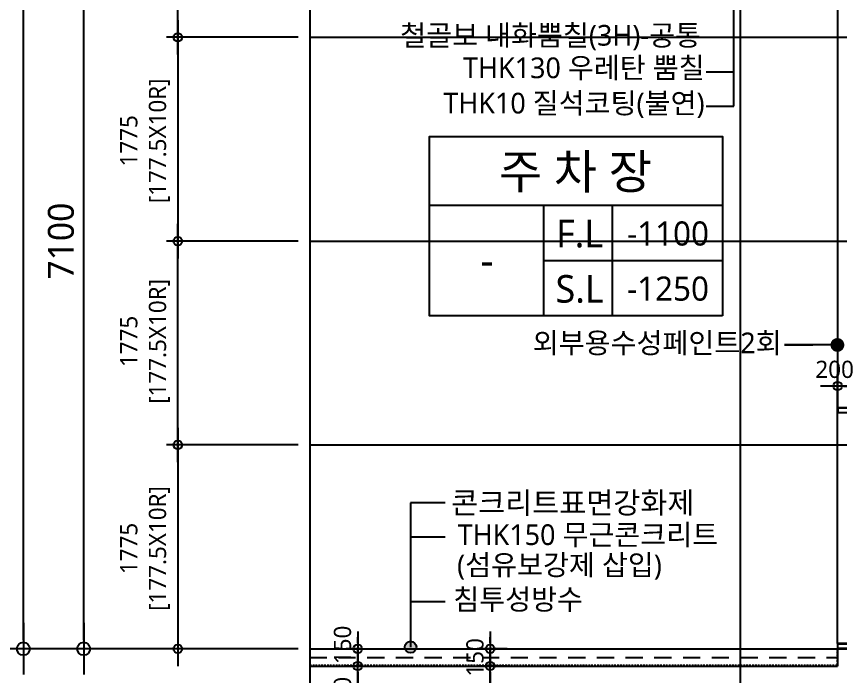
# Model space of a CAD drawing. Header units: millimetres. Extents: x -27104 to 125781, y -3376 to 46996.
# Drawn here: x 68308 to 75482, y 5056 to 10804 of the extents above; entities that cross this region are included whole.
import ezdxf
from ezdxf.enums import TextEntityAlignment as Align

# ---------------------------------------------------------------- set-up
doc = ezdxf.new("R2010")
doc.units = ezdxf.units.MM
doc.header["$LTSCALE"] = 100
doc.header["$MEASUREMENT"] = 0
doc.header["$PDSIZE"] = -10
doc.linetypes.add('CEN', pattern=[62, 60, -1, 0, -1])
doc.linetypes.add('HID', pattern=[2.5, 1.5, -1])
doc.layers.get('0').update_dxf_attribs({"linetype": 'CONTINUOUS'})
doc.layers.get('Defpoints').update_dxf_attribs({"color": 171, "linetype": 'CONTINUOUS'})
for name, color, linetype in [('CEN(ST)', 1, 'CEN'), ('CON', 2, 'CONTINUOUS'), ('DOOR', 4, 'CONTINUOUS'), ('FIN', 8, 'CONTINUOUS'), ('HAT-252', 252, 'CONTINUOUS'), ('LED', 7, 'CONTINUOUS'), ('NDIM', 7, 'CONTINUOUS'), ('SYM', 7, 'CONTINUOUS'), ('TEXT(MIN)', 7, 'CONTINUOUS'), ('TEXT(노트)', 7, 'CONTINUOUS'), ('TEXT(실명)', 3, 'CONTINUOUS'), ('TEXT-기입', 6, 'CONTINUOUS'), ('TITLE', 7, 'CONTINUOUS'), ('wire-meshes', 1, 'CONTINUOUS')]:
    doc.layers.add(name, color=color, linetype=linetype)
doc.styles.add('CGS', font='cgse', dxfattribs={"bigfont": 'cgs'})
doc.styles.add('나눔바른고딕', font='NanumBarunGothic.ttf')
doc.dimstyles.new('NDIM 1200', dxfattribs={"dimscale": 75, "dimtxt": 3, "dimasz": 1, "dimexe": 2, "dimexo": 2, "dimgap": 1, "dimtad": 1, "dimdec": 0, "dimdsep": 46, "dimtxsty": 'CGS', "dimblk": 'DOT0', "dimcen": 1, "dimdle": 8, "dimclrd": 256, "dimclre": 256, "dimclrt": 256, "dimadec": 0, "dimazin": 0, "dimtfac": 1, "dimtdec": 0, "dimtix": 1, "dimtmove": 2, "dimatfit": 3, "dimldrblk": 'DOT0', "dimfxl": 1, "dimtolj": 1, "dimtzin": 0, "dimlwd": -1, "dimlwe": -1, "dimarcsym": 0})

# ---------------------------------------------------------------- blocks, each defined once
blk = doc.blocks.new('A$C46BA2E0B')
at = {"layer": 'DOOR'}
for p, q in [((0, 45), (0, 2055)), ((106, 2055), (106, 45)), ((150, 2070), (150, 30))]:
    blk.add_line(p, q, dxfattribs=at)
for points in [[(0, 2100), (16.5, 2100), (16.5, 2098.4), (1.6, 2098.4), (1.6, 2056.6), (104.4, 2056.6), (104.4, 2071.6), (148.4, 2071.6), (148.4, 2098.4), (133.5, 2098.4), (133.5, 2100), (150, 2100), (150, 2070), (106, 2070), (106, 2055), (0, 2055)], [(140.45, 2098.4), (140.45, 2096.8), (9.55, 2096.8), (9.55, 2098.4)], [(0, 0), (16.5, 0), (16.5, 1.6), (1.6, 1.6), (1.6, 43.4), (104.4, 43.4), (104.4, 28.4), (148.4, 28.4), (148.4, 1.6), (133.5, 1.6), (133.5, 0), (150, 0), (150, 30), (106, 30), (106, 45), (0, 45)], [(140.45, 1.6), (140.45, 3.2), (9.55, 3.2), (9.55, 1.6)]]:
    blk.add_lwpolyline(points, close=True, dxfattribs=at)
blk = doc.blocks.new('A$C51E23882')
at = {"layer": 'TITLE'}
blk.add_lwpolyline([(8500, 0), (0, 0), (0, 5200), (8500, 5200)], close=True, dxfattribs=at)
for points in [[(8500, 3200), (0, 3200)], [(3300, 3200), (3300, 0)], [(5300, 3200), (5300, 0)], [(3300, 1600), (8500, 1600)]]:
    blk.add_lwpolyline(points, dxfattribs=at)
at = {"layer": 'TITLE', "style": '나눔바른고딕'}
for s, p in [('F.L', (4352, 2378)), ('S.L', (4352, 778))]:
    blk.add_text(s, height=800, dxfattribs=at).set_placement(p, align=Align.MIDDLE)
blk = doc.blocks.new('DOT0')
blk.add_line((-3, 0), (3, 0))
at = {"color": 6}
blk.add_circle((0, 0), 0.75, dxfattribs=at)
blk = doc.blocks.new('*D188')
at = {"layer": 'Defpoints', "color": 0, "ltscale": 0.4, "transparency": 16777216}
for p in [(68367.8, 17897.9), (70860.6, 17897.9), (70860.6, 5297.9)]:
    blk.add_point(p, dxfattribs=at)
at = {"layer": 'NDIM', "ltscale": 0.4, "transparency": 16777216}
for p, q in [((70710.6, 17897.9), (68217.8, 17897.9)), ((68367.8, 5372.9), (68367.8, 17822.9)), ((70710.6, 5297.9), (68217.8, 5297.9))]:
    blk.add_line(p, q, dxfattribs=at)
at = {"layer": 'NDIM', "ltscale": 0.4, "transparency": 16777216, "xscale": 75, "yscale": 75, "zscale": 75}
for p, rotation in [((68367.8, 17897.9), 90), ((68367.8, 5297.9), 270)]:
    blk.add_blockref('DOT0', p, dxfattribs=dict(at, rotation=rotation))
at = {"layer": 'NDIM', "ltscale": 0.4, "transparency": 16777216, "insert": (68170.4, 11597.9), "char_height": 225, "attachment_point": 5, "rotation": 90, "style": '나눔바른고딕'}
blk.add_mtext('\\A1;12600', dxfattribs=at)
blk = doc.blocks.new('*D189')
at = {"layer": 'Defpoints', "color": 0, "ltscale": 0.4, "transparency": 16777216}
for p in [(68892.8, 12397.9), (70860.6, 12397.9), (70860.6, 5297.9)]:
    blk.add_point(p, dxfattribs=at)
at = {"layer": 'NDIM', "ltscale": 0.4, "transparency": 16777216}
for p, q in [((70710.6, 12397.9), (68742.8, 12397.9)), ((68892.8, 5372.9), (68892.8, 12322.9)), ((70710.6, 5297.9), (68742.8, 5297.9))]:
    blk.add_line(p, q, dxfattribs=at)
at = {"layer": 'NDIM', "ltscale": 0.4, "transparency": 16777216, "xscale": 75, "yscale": 75, "zscale": 75}
for p, rotation in [((68892.8, 12397.9), 90), ((68892.8, 5297.9), 270)]:
    blk.add_blockref('DOT0', p, dxfattribs=dict(at, rotation=rotation))
at = {"layer": 'NDIM', "ltscale": 0.4, "transparency": 16777216, "insert": (68695.6, 8847.9), "char_height": 225, "attachment_point": 5, "rotation": 90, "style": '나눔바른고딕'}
blk.add_mtext('\\A1;7100', dxfattribs=at)
blk = doc.blocks.new('*D195')
at = {"layer": 'Defpoints', "color": 0, "ltscale": 0.4, "transparency": 16777216}
for p in [(69713, 12397.9), (70860.6, 12397.9), (70860.6, 10622.9)]:
    blk.add_point(p, dxfattribs=at)
at = {"layer": 'NDIM', "ltscale": 0.4, "transparency": 16777216}
for p, q in [((70760.6, 12397.9), (69613, 12397.9)), ((69713, 10672.9), (69713, 12347.9)), ((70760.6, 10622.9), (69613, 10622.9))]:
    blk.add_line(p, q, dxfattribs=at)
at = {"layer": 'NDIM', "ltscale": 0.4, "transparency": 16777216, "xscale": 50, "yscale": 50, "zscale": 50}
for p, rotation in [((69713, 12397.9), 90), ((69713, 10622.9), 270)]:
    blk.add_blockref('DOT0', p, dxfattribs=dict(at, rotation=rotation))
at = {"layer": 'NDIM', "ltscale": 0.4, "transparency": 16777216, "insert": (69426.8, 11524.4), "char_height": 150, "attachment_point": 5, "rotation": 90, "style": '나눔바른고딕'}
blk.add_mtext('\\A1;1775\\P[177.5X10R]', dxfattribs=at)
blk = doc.blocks.new('*D196')
at = {"layer": 'Defpoints', "color": 0, "ltscale": 0.4, "transparency": 16777216}
for p in [(70860.6, 10622.9), (69713, 8847.9), (70860.6, 8847.9)]:
    blk.add_point(p, dxfattribs=at)
at = {"layer": 'NDIM', "ltscale": 0.4, "transparency": 16777216}
for p, q in [((70760.6, 10622.9), (69613, 10622.9)), ((69713, 10572.9), (69713, 8897.9)), ((70760.6, 8847.9), (69613, 8847.9))]:
    blk.add_line(p, q, dxfattribs=at)
at = {"layer": 'NDIM', "ltscale": 0.4, "transparency": 16777216, "xscale": 50, "yscale": 50, "zscale": 50}
for p, rotation in [((69713, 10622.9), 90), ((69713, 8847.9), 270)]:
    blk.add_blockref('DOT0', p, dxfattribs=dict(at, rotation=rotation))
at = {"layer": 'NDIM', "ltscale": 0.4, "transparency": 16777216, "insert": (69426.8, 9721.4), "char_height": 150, "attachment_point": 5, "rotation": 90, "style": '나눔바른고딕'}
blk.add_mtext('\\A1;1775\\P[177.5X10R]', dxfattribs=at)
blk = doc.blocks.new('*D198')
at = {"layer": 'Defpoints', "color": 0, "ltscale": 0.4, "transparency": 16777216}
for p in [(70860.6, 7072.9), (69713, 5297.9), (70860.6, 5297.9)]:
    blk.add_point(p, dxfattribs=at)
at = {"layer": 'NDIM', "ltscale": 0.4, "transparency": 16777216}
for p, q in [((70760.6, 7072.9), (69613, 7072.9)), ((69713, 7022.9), (69713, 5347.9)), ((70760.6, 5297.9), (69613, 5297.9))]:
    blk.add_line(p, q, dxfattribs=at)
at = {"layer": 'NDIM', "ltscale": 0.4, "transparency": 16777216, "xscale": 50, "yscale": 50, "zscale": 50}
for p, rotation in [((69713, 7072.9), 90), ((69713, 5297.9), 270)]:
    blk.add_blockref('DOT0', p, dxfattribs=dict(at, rotation=rotation))
at = {"layer": 'NDIM', "ltscale": 0.4, "transparency": 16777216, "insert": (69426.8, 6171.4), "char_height": 150, "attachment_point": 5, "rotation": 90, "style": '나눔바른고딕'}
blk.add_mtext('\\A1;1775\\P[177.5X10R]', dxfattribs=at)
blk = doc.blocks.new('*D197')
at = {"layer": 'Defpoints', "color": 0, "ltscale": 0.4, "transparency": 16777216}
for p in [(69713, 8847.9), (70860.6, 8847.9), (70860.6, 7072.9)]:
    blk.add_point(p, dxfattribs=at)
at = {"layer": 'NDIM', "ltscale": 0.4, "transparency": 16777216}
for p, q in [((70760.6, 8847.9), (69613, 8847.9)), ((69713, 7122.9), (69713, 8797.9)), ((70760.6, 7072.9), (69613, 7072.9))]:
    blk.add_line(p, q, dxfattribs=at)
at = {"layer": 'NDIM', "ltscale": 0.4, "transparency": 16777216, "xscale": 50, "yscale": 50, "zscale": 50}
for p, rotation in [((69713, 8847.9), 90), ((69713, 7072.9), 270)]:
    blk.add_blockref('DOT0', p, dxfattribs=dict(at, rotation=rotation))
at = {"layer": 'NDIM', "ltscale": 0.4, "transparency": 16777216, "insert": (69426.8, 7974.4), "char_height": 150, "attachment_point": 5, "rotation": 90, "style": '나눔바른고딕'}
blk.add_mtext('\\A1;1775\\P[177.5X10R]', dxfattribs=at)
blk = doc.blocks.new('*D220')
at = {"layer": 'Defpoints', "color": 0, "ltscale": 0.4, "transparency": 16777216}
for p in [(75456.8, 7586.2), (75456.8, 7244.4), (75656.8, 7244.4)]:
    blk.add_point(p, dxfattribs=at)
at = {"layer": 'NDIM', "ltscale": 0.4, "transparency": 16777216}
for p, q in [((75456.8, 7344.4), (75456.8, 7686.2)), ((75656.8, 7344.4), (75656.8, 7686.2)), ((75606.8, 7586.2), (75506.8, 7586.2))]:
    blk.add_line(p, q, dxfattribs=at)
at = {"layer": 'NDIM', "ltscale": 0.4, "transparency": 16777216, "xscale": 50, "yscale": 50, "zscale": 50, "rotation": 180}
blk.add_blockref('DOT0', (75456.8, 7586.2), dxfattribs=at)
at = {"layer": 'NDIM', "ltscale": 0.4, "transparency": 16777216, "xscale": 50, "yscale": 50, "zscale": 50}
blk.add_blockref('DOT0', (75656.8, 7586.2), dxfattribs=at)
at = {"layer": 'NDIM', "ltscale": 0.4, "transparency": 16777216, "insert": (75430.7, 7730.4), "char_height": 150, "attachment_point": 5, "style": '나눔바른고딕'}
blk.add_mtext('\\A1;200', dxfattribs=at)
blk = doc.blocks.new('*D321')
at = {"layer": 'Defpoints', "color": 0, "ltscale": 0.4, "transparency": 16777216}
for p in [(72680.6, 5297.9), (72431.4, 5147.9), (72680.6, 5147.9)]:
    blk.add_point(p, dxfattribs=at)
at = {"layer": 'NDIM', "ltscale": 0.4, "transparency": 16777216}
for p, q in [((72431.4, 5347.9), (72431.4, 5397.9)), ((72580.6, 5297.9), (72331.4, 5297.9)), ((72431.4, 5297.9), (72431.4, 5147.9)), ((72580.6, 5147.9), (72331.4, 5147.9)), ((72431.4, 5097.9), (72431.4, 5047.9))]:
    blk.add_line(p, q, dxfattribs=at)
at = {"layer": 'NDIM', "ltscale": 0.4, "transparency": 16777216, "xscale": 50, "yscale": 50, "zscale": 50}
for p, rotation in [((72431.4, 5297.9), 270), ((72431.4, 5147.9), 90)]:
    blk.add_blockref('DOT0', p, dxfattribs=dict(at, rotation=rotation))
at = {"layer": 'NDIM', "ltscale": 0.4, "transparency": 16777216, "insert": (72299.9, 5222.9), "char_height": 150, "attachment_point": 5, "rotation": 90, "style": '나눔바른고딕'}
blk.add_mtext('\\A1;150', dxfattribs=at)
blk = doc.blocks.new('*D322')
at = {"layer": 'Defpoints', "color": 0, "ltscale": 0.4, "transparency": 16777216}
for p in [(72680.6, 5147.9), (72431.4, 3147.9), (72680.6, 3147.9)]:
    blk.add_point(p, dxfattribs=at)
at = {"layer": 'NDIM', "ltscale": 0.4, "transparency": 16777216}
for p, q in [((72580.6, 5147.9), (72331.4, 5147.9)), ((72431.4, 5097.9), (72431.4, 3197.9)), ((72580.6, 3147.9), (72331.4, 3147.9))]:
    blk.add_line(p, q, dxfattribs=at)
at = {"layer": 'NDIM', "ltscale": 0.4, "transparency": 16777216, "xscale": 50, "yscale": 50, "zscale": 50}
for p, rotation in [((72431.4, 5147.9), 90), ((72431.4, 3147.9), 270)]:
    blk.add_blockref('DOT0', p, dxfattribs=dict(at, rotation=rotation))
at = {"layer": 'NDIM', "ltscale": 0.4, "transparency": 16777216, "insert": (72299.9, 4147.9), "char_height": 150, "attachment_point": 5, "rotation": 90, "style": '나눔바른고딕'}
blk.add_mtext('\\A1;2000', dxfattribs=at)
blk = doc.blocks.new('*D435')
at = {"layer": 'Defpoints', "color": 0, "ltscale": 0.4, "transparency": 16777216}
for p in [(71415, 5297.9), (71278.3, 5147.9), (71415, 5147.9)]:
    blk.add_point(p, dxfattribs=at)
at = {"layer": 'NDIM', "ltscale": 0.4, "transparency": 16777216}
for p, q in [((71278.3, 5347.9), (71278.3, 5397.9)), ((71315, 5297.9), (71178.3, 5297.9)), ((71278.3, 5297.9), (71278.3, 5147.9)), ((71315, 5147.9), (71178.3, 5147.9)), ((71278.3, 5097.9), (71278.3, 5047.9))]:
    blk.add_line(p, q, dxfattribs=at)
at = {"layer": 'NDIM', "ltscale": 0.4, "transparency": 16777216, "xscale": 50, "yscale": 50, "zscale": 50}
for p, rotation in [((71278.3, 5297.9), 270), ((71278.3, 5147.9), 90)]:
    blk.add_blockref('DOT0', p, dxfattribs=dict(at, rotation=rotation))
at = {"layer": 'NDIM', "ltscale": 0.4, "transparency": 16777216, "insert": (71146.8, 5331.7), "char_height": 150, "attachment_point": 5, "rotation": 90, "style": '나눔바른고딕'}
blk.add_mtext('\\A1;150', dxfattribs=at)
blk = doc.blocks.new('*D436')
at = {"layer": 'Defpoints', "color": 0, "ltscale": 0.4, "transparency": 16777216}
for p in [(71415, 5147.9), (71278.3, 4847.9), (71415, 4847.9)]:
    blk.add_point(p, dxfattribs=at)
at = {"layer": 'NDIM', "ltscale": 0.4, "transparency": 16777216}
for p, q in [((71315, 5147.9), (71178.3, 5147.9)), ((71278.3, 5097.9), (71278.3, 4897.9)), ((71315, 4847.9), (71178.3, 4847.9))]:
    blk.add_line(p, q, dxfattribs=at)
at = {"layer": 'NDIM', "ltscale": 0.4, "transparency": 16777216, "xscale": 50, "yscale": 50, "zscale": 50}
for p, rotation in [((71278.3, 5147.9), 90), ((71278.3, 4847.9), 270)]:
    blk.add_blockref('DOT0', p, dxfattribs=dict(at, rotation=rotation))
at = {"layer": 'NDIM', "ltscale": 0.4, "transparency": 16777216, "insert": (71146.7, 4885.5), "char_height": 150, "attachment_point": 5, "rotation": 90, "style": '나눔바른고딕'}
blk.add_mtext('\\A1;300', dxfattribs=at)

msp = doc.modelspace()

# ---------------------------------------------------------------- hatches: boundary and pattern name
at = {"ltscale": 10000}
h = msp.add_hatch(color=256, dxfattribs=at)
h.dxf.hatch_style = 1
edge = h.paths.add_edge_path()
edge.add_arc((71739, 5312.9), 50, 0, 360)

# ---------------------------------------------------------------- linework, layer by layer
at = {"layer": 'CEN(ST)', "ltscale": 10000}
for p, q in [((74606.8, 38897.9), (74606.8, 825)), ((70860.6, 10622.9), (82104.8, 10622.9)), ((70860.6, 8847.9), (78370.9, 8847.9)), ((70860.6, 7072.9), (82104.8, 7072.9)), ((70860.6, 5297.9), (88481.4, 5297.9))]:
    msp.add_line(p, q, dxfattribs=at)
at = {"layer": 'CON', "ltscale": 10000}
for p, q in [((75456.8, 12217.9), (75456.8, 7397.9)), ((75456.8, 7397.9), (75856.8, 7397.9)), ((75456.8, 5297.9), (75456.8, 5147.9)), ((75456.8, 5297.9), (75856.8, 5297.9)), ((70860.6, 5147.9), (75456.8, 5147.9))]:
    msp.add_line(p, q, dxfattribs=at)
at = {"layer": 'FIN', "ltscale": 10000}
msp.add_line((70860.6, 5297.9), (75456.8, 5297.9), dxfattribs=at)
at = {"layer": 'HAT-252', "linetype": 'HID', "ltscale": 0.1}
msp.add_lwpolyline([(75451.8, 5297.9), (75451.8, 5152.9), (70860.6, 5152.9)], dxfattribs=at)
at = {"layer": 'LED', "ltscale": 10000}
for p, q in [((74553.6, 10022.1), (74553.6, 11696.9)), ((74310.8, 10622.9), (74553.6, 10622.9)), ((74310.8, 10322.9), (74553.6, 10322.9)), ((74310.8, 10022.1), (74553.6, 10022.1)), ((72039, 6569.7), (71739, 6569.7)), ((71739, 6569.7), (71739, 5312.9)), ((72039, 6269.7), (71739, 6269.7)), ((72039, 5706.8), (71739, 5706.8))]:
    msp.add_line(p, q, dxfattribs=at)
msp.add_circle((71739, 5312.9), 50, dxfattribs=at)
at = {"layer": 'SYM', "ltscale": 10000}
msp.add_lwpolyline([(70860.6, 38897.9), (70860.6, 21985.6), (70943.1, 22005.9), (70778.1, 21884.4), (70860.6, 21904.6), (70860.6, 2239)], dxfattribs=at)
at = {"layer": 'wire-meshes', "linetype": 'HID'}
msp.add_line((70860.6, 5222.4), (75456.8, 5222.4), dxfattribs=at)

# ---------------------------------------------------------------- block references
at = {"xscale": 0.3, "yscale": 0.3, "zscale": 0.3}
msp.add_blockref('A$C51E23882', (71904.9, 8198.3), dxfattribs=at)
at = {"ltscale": 10000}
msp.add_blockref('A$C46BA2E0B', (75456.8, 5297.9), dxfattribs=at)

# ---------------------------------------------------------------- texts
at = {"layer": 'TEXT(MIN)', "style": '나눔바른고딕'}
for s, p in [('철골보 내화뿜칠(3H)-공통', (74266.9, 10640.5)), ('THK130 우레탄 뿜칠', (74298.6, 10357.3)), ('THK10 질석코팅(불연)', (74298.6, 10049.7)), ('THK150 무근콘크리트', (74416.6, 6291.5)), ('(섬유보강제 삽입)', (73926.5, 6028.5)), ('침투성방수', (73239.8, 5728.5))]:
    msp.add_text(s, height=180, dxfattribs=at).set_placement(p, align=Align.MIDDLE_RIGHT)
msp.add_text('외부용수성페인트2회', height=180, rotation=360, dxfattribs=at).set_placement((74969.1, 7961.6), align=Align.MIDDLE_RIGHT)
at = {"layer": 'TEXT(노트)', "style": '나눔바른고딕'}
msp.add_text('콘크리트표면강화제', height=187.5, dxfattribs=at).set_placement((72092.4, 6569.7), align=Align.MIDDLE_LEFT)
at = {"layer": 'TEXT(실명)', "style": '나눔바른고딕'}
msp.add_text('주 차 장', height=300, dxfattribs=at).set_placement((73174.2, 9456.6), align=Align.MIDDLE)
at = {"layer": 'TEXT-기입', "style": '나눔바른고딕'}
for s, height, p in [('-1100', 210, (73979.8, 8914.7)), ('-', 270, (72404.2, 8682.3)), ('-1250', 210, (73979.8, 8434.7))]:
    msp.add_text(s, height=height, dxfattribs=at).set_placement(p, align=Align.MIDDLE)

# ---------------------------------------------------------------- dimensions: what is measured, and where the dimension line sits
at = {"layer": 'NDIM', "ltscale": 0.4}
for base, p1, p2, angle, override, picture, middle in [((68367.8, 17897.9), (70860.6, 5297.9), (70860.6, 17897.9), 90, {"dimtxsty": '나눔바른고딕'}, '*D188', (68170.4, 11597.9)), ((68892.8, 12397.9), (70860.6, 5297.9), (70860.6, 12397.9), 90, {"dimtxsty": '나눔바른고딕'}, '*D189', (68695.6, 8847.9)), ((72431.4, 5147.9), (72680.6, 5297.9), (72680.6, 5147.9), 270, {"dimscale": 50, "dimtxsty": '나눔바른고딕'}, '*D321', (72299.9, 5222.9)), ((72431.4, 3147.9), (72680.6, 5147.9), (72680.6, 3147.9), 270, {"dimscale": 50, "dimtxsty": '나눔바른고딕'}, '*D322', (72299.9, 4147.9))]:
    dim = msp.add_linear_dim(base=base, p1=p1, p2=p2, angle=angle, dimstyle='NDIM 1200', override=override, dxfattribs=at)
    dim.commit()
    dim.dimension.update_dxf_attribs({"geometry": picture, "text_midpoint": middle})
for base, p1, p2, angle, picture, middle in [((69713, 12397.9), (70860.6, 10622.9), (70860.6, 12397.9), 90, '*D195', (69426.8, 11524.4)), ((69713, 8847.9), (70860.6, 10622.9), (70860.6, 8847.9), 270, '*D196', (69426.8, 9721.4)), ((69713, 8847.9), (70860.6, 7072.9), (70860.6, 8847.9), 90, '*D197', (69426.8, 7974.4)), ((69713, 5297.9), (70860.6, 7072.9), (70860.6, 5297.9), 270, '*D198', (69426.8, 6171.4))]:
    dim = msp.add_linear_dim(base=base, p1=p1, p2=p2, angle=angle, text='<>\\X[177.5X10R]', dimstyle='NDIM 1200', override={"dimscale": 50, "dimtxsty": '나눔바른고딕'}, dxfattribs=at)
    dim.commit()
    dim.dimension.update_dxf_attribs({"geometry": picture, "text_midpoint": middle, "dimtype": 160})
for base, p1, p2, angle, picture, middle in [((75456.8, 7586.2), (75656.8, 7244.4), (75456.8, 7244.4), 180, '*D220', (75430.7, 7730.4)), ((71278.3, 5147.9), (71415, 5297.9), (71415, 5147.9), 270, '*D435', (71146.8, 5331.7)), ((71278.3, 4847.9), (71415, 5147.9), (71415, 4847.9), 270, '*D436', (71146.7, 4885.5))]:
    dim = msp.add_linear_dim(base=base, p1=p1, p2=p2, angle=angle, dimstyle='NDIM 1200', override={"dimscale": 50, "dimtxsty": '나눔바른고딕'}, dxfattribs=at)
    dim.commit()
    dim.dimension.update_dxf_attribs({"geometry": picture, "text_midpoint": middle, "dimtype": 160})

# ---------------------------------------------------------------- leaders
at = {"layer": 'NDIM', "ltscale": 10000}
msp.add_leader([(75454.6, 7943.8), (74993.9, 7943.8), (75241.4, 7943.8)], dimstyle='NDIM 1200', override={"dimscale": 120, "dimasz": 1, "dimgap": 1, "dimtad": 0, "dimldrblk": 'Dot'}, dxfattribs=at)

doc.saveas('drawing.dxf')
